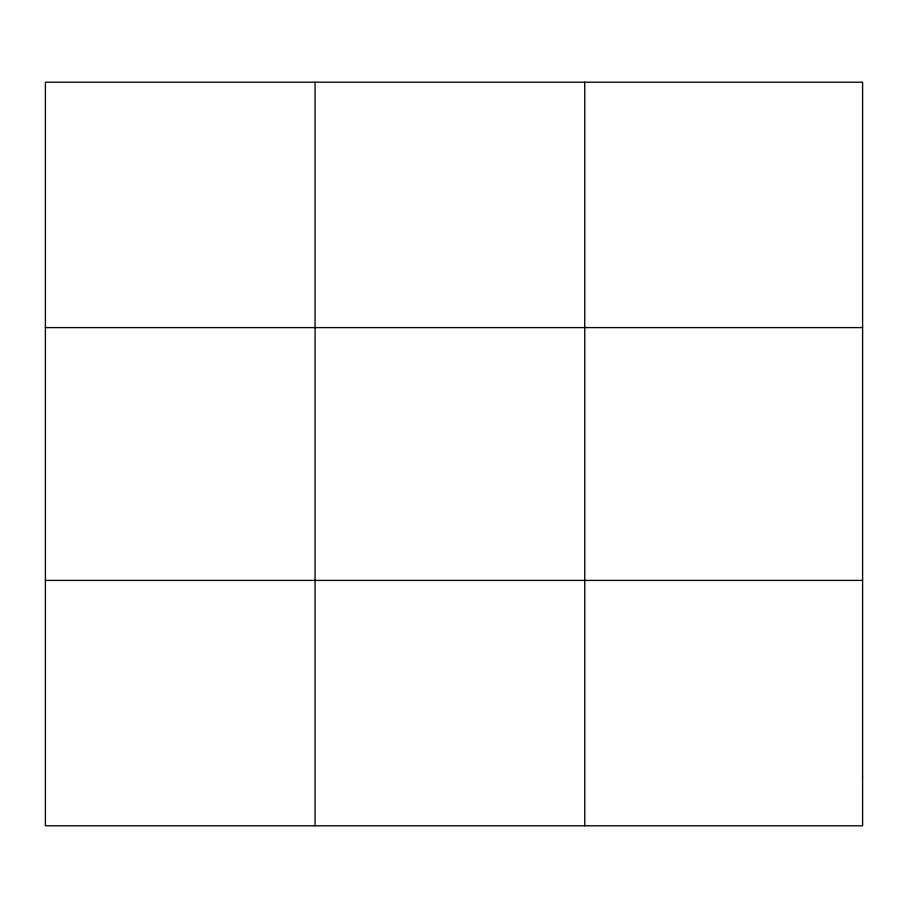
<?xml version="1.0" encoding="UTF-8"?>
<svg xmlns="http://www.w3.org/2000/svg" width="908" height="908" viewBox="0 0 908 908"><rect width="100%" height="100%" fill="white"/><g stroke="black" fill="none" stroke-linecap="round" stroke-linejoin="round"><path stroke-width="1.36" d="M315.076 825.792L315.076 82.208M584.752 825.792L584.752 82.208M45.4 327.595L862.6 327.595M45.4 580.405L862.6 580.405M862.6 776.715L862.6 825.792L45.4 825.792L45.4 82.208L862.6 82.208L862.6 776.715"/></g></svg>
